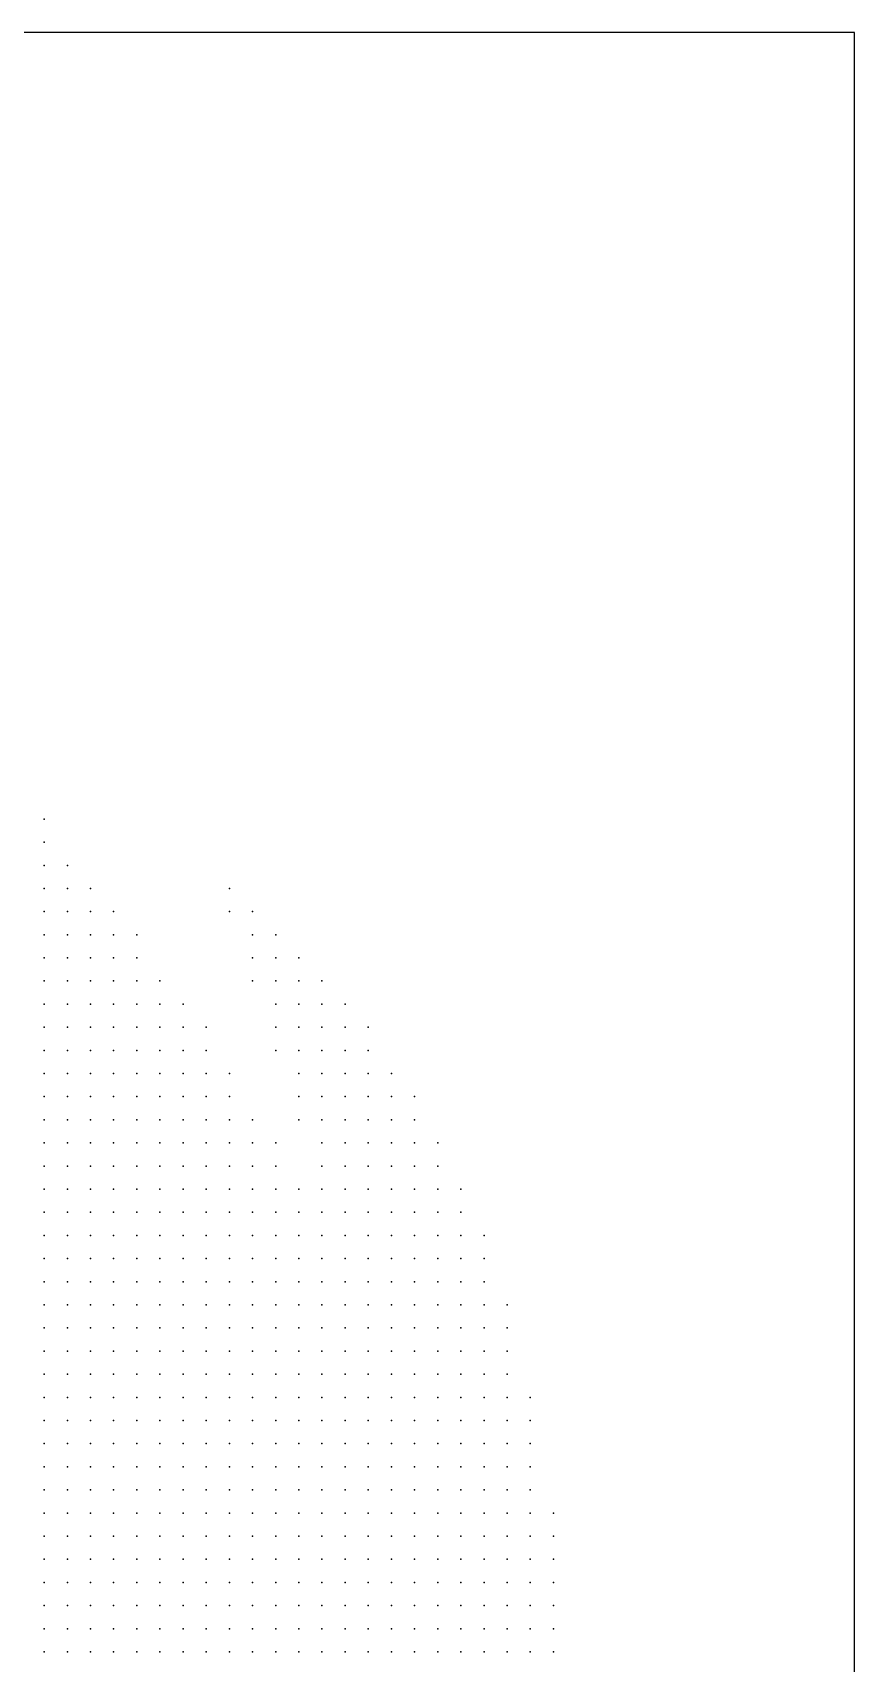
# Model space of a CAD drawing. Header units: millimetres. Extents: x 2848 to 6961, y 1568 to 7914.
# Drawn here: x 3702.8 to 3738.3, y 1649.8 to 1720.3 of the extents above; entities that cross this region are included whole.
import ezdxf

# ---------------------------------------------------------------- set-up
doc = ezdxf.new("R2010")
doc.units = ezdxf.units.MM
doc.header["$PDSIZE"] = -2

msp = doc.modelspace()

# ---------------------------------------------------------------- linework, layer by layer
msp.add_lwpolyline([(3598.282, 1580.289), (3738.282, 1580.289), (3738.282, 1720.289), (3598.282, 1720.289)], close=True)
at = {"color": 51, "true_color": 0xfef1ad}
msp.add_point((3703.282, 1686.289), dxfattribs=at)
at = {"color": 41, "true_color": 0xffdf3e}
msp.add_point((3703.282, 1685.289), dxfattribs=at)
at = {"color": 41, "true_color": 0xfee042}
msp.add_point((3703.282, 1684.289), dxfattribs=at)
at = {"color": 41, "true_color": 0xfee044}
for p in [(3704.282, 1684.289), (3703.282, 1682.289), (3717.282, 1662.289)]:
    msp.add_point(p, dxfattribs=at)
at = {"color": 41, "true_color": 0xfee145}
msp.add_point((3703.282, 1683.289), dxfattribs=at)
at = {"color": 41, "true_color": 0xffdf3c}
for p in [(3704.282, 1683.289), (3718.282, 1674.289), (3716.282, 1652.289)]:
    msp.add_point(p, dxfattribs=at)
at = {"color": 41, "true_color": 0xffe158}
msp.add_point((3705.282, 1683.289), dxfattribs=at)
at = {"color": 41, "true_color": 0xfde875}
msp.add_point((3711.282, 1683.289), dxfattribs=at)
at = {"color": 41, "true_color": 0xffe047}
msp.add_point((3704.282, 1682.289), dxfattribs=at)
at = {"color": 40, "true_color": 0xfedd3a}
msp.add_point((3705.282, 1682.289), dxfattribs=at)
at = {"color": 41, "true_color": 0xfee56f}
msp.add_point((3706.282, 1682.289), dxfattribs=at)
at = {"color": 41, "true_color": 0xfde55f}
msp.add_point((3711.282, 1682.289), dxfattribs=at)
at = {"color": 41, "true_color": 0xffe55c}
msp.add_point((3712.282, 1682.289), dxfattribs=at)
at = {"color": 41, "true_color": 0xffdf44}
for p in [(3703.282, 1681.289), (3704.282, 1681.289), (3703.282, 1679.289), (3714.282, 1677.289)]:
    msp.add_point(p, dxfattribs=at)
at = {"color": 41, "true_color": 0xfedf47}
for p in [(3705.282, 1681.289), (3718.282, 1671.289)]:
    msp.add_point(p, dxfattribs=at)
at = {"color": 40, "true_color": 0xfedb35}
msp.add_point((3706.282, 1681.289), dxfattribs=at)
at = {"color": 41, "true_color": 0xffeb95}
msp.add_point((3707.282, 1681.289), dxfattribs=at)
at = {"color": 2, "true_color": 0xfce13a}
msp.add_point((3712.282, 1681.289), dxfattribs=at)
at = {"color": 41, "true_color": 0xffe459}
msp.add_point((3713.282, 1681.289), dxfattribs=at)
at = {"color": 41, "true_color": 0xffde44}
msp.add_point((3703.282, 1680.289), dxfattribs=at)
at = {"color": 41, "true_color": 0xfedf46}
for p in [(3704.282, 1680.289), (3706.282, 1680.289), (3718.282, 1656.289)]:
    msp.add_point(p, dxfattribs=at)
at = {"color": 41, "true_color": 0xfedd44}
for p in [(3705.282, 1680.289), (3703.282, 1676.289), (3705.282, 1676.289), (3717.282, 1667.289), (3722.282, 1666.289), (3719.282, 1663.289)]:
    msp.add_point(p, dxfattribs=at)
at = {"color": 40, "true_color": 0xfdda38}
msp.add_point((3707.282, 1680.289), dxfattribs=at)
at = {"color": 41, "true_color": 0xffe461}
msp.add_point((3712.282, 1680.289), dxfattribs=at)
at = {"color": 41, "true_color": 0xffe141}
for p in [(3713.282, 1680.289), (3717.282, 1675.289)]:
    msp.add_point(p, dxfattribs=at)
at = {"color": 41, "true_color": 0xfce557}
msp.add_point((3714.282, 1680.289), dxfattribs=at)
at = {"color": 41, "true_color": 0xffde41}
for p in [(3704.282, 1679.289), (3703.282, 1678.289)]:
    msp.add_point(p, dxfattribs=at)
at = {"color": 41, "true_color": 0xffdd43}
for p in [(3705.282, 1679.289), (3716.282, 1656.289)]:
    msp.add_point(p, dxfattribs=at)
at = {"color": 41, "true_color": 0xffdd46}
for p in [(3706.282, 1679.289), (3703.282, 1675.289), (3718.282, 1667.289), (3719.282, 1667.289), (3722.282, 1662.289)]:
    msp.add_point(p, dxfattribs=at)
at = {"color": 41, "true_color": 0xffdc42}
for p in [(3707.282, 1679.289), (3715.282, 1672.289)]:
    msp.add_point(p, dxfattribs=at)
at = {"color": 41, "true_color": 0xffdb4c}
for p in [(3708.282, 1679.289), (3708.282, 1677.289)]:
    msp.add_point(p, dxfattribs=at)
at = {"color": 41, "true_color": 0xffeea0}
msp.add_point((3712.282, 1679.289), dxfattribs=at)
at = {"color": 41, "true_color": 0xfde044}
msp.add_point((3713.282, 1679.289), dxfattribs=at)
at = {"color": 41, "true_color": 0xfde249}
msp.add_point((3714.282, 1679.289), dxfattribs=at)
at = {"color": 41, "true_color": 0xfee660}
msp.add_point((3715.282, 1679.289), dxfattribs=at)
at = {"color": 41, "true_color": 0xfcde42}
msp.add_point((3704.282, 1678.289), dxfattribs=at)
at = {"color": 41, "true_color": 0xffdd45}
for p in [(3705.282, 1678.289), (3704.282, 1677.289), (3705.282, 1675.289), (3719.282, 1666.289)]:
    msp.add_point(p, dxfattribs=at)
at = {"color": 41, "true_color": 0xffde45}
for p in [(3706.282, 1678.289), (3718.282, 1669.289), (3720.282, 1665.289), (3721.282, 1663.289)]:
    msp.add_point(p, dxfattribs=at)
at = {"color": 41, "true_color": 0xffdc46}
for p in [(3707.282, 1678.289), (3704.282, 1676.289), (3706.282, 1676.289), (3706.282, 1674.289), (3716.282, 1657.289)]:
    msp.add_point(p, dxfattribs=at)
at = {"color": 40, "true_color": 0xffd93a}
for p in [(3708.282, 1678.289), (3723.282, 1661.289)]:
    msp.add_point(p, dxfattribs=at)
at = {"color": 41, "true_color": 0xffe172}
msp.add_point((3709.282, 1678.289), dxfattribs=at)
at = {"color": 41, "true_color": 0xfddf4b}
for p in [(3713.282, 1678.289), (3717.282, 1670.289)]:
    msp.add_point(p, dxfattribs=at)
at = {"color": 41, "true_color": 0xfde352}
for p in [(3714.282, 1678.289), (3715.282, 1677.289)]:
    msp.add_point(p, dxfattribs=at)
at = {"color": 41, "true_color": 0xfde140}
msp.add_point((3715.282, 1678.289), dxfattribs=at)
at = {"color": 41, "true_color": 0xfeea7a}
msp.add_point((3716.282, 1678.289), dxfattribs=at)
at = {"color": 41, "true_color": 0xffde43}
for p in [(3703.282, 1677.289), (3720.282, 1664.289), (3722.282, 1663.289), (3718.282, 1655.289)]:
    msp.add_point(p, dxfattribs=at)
at = {"color": 41, "true_color": 0xfdde45}
for p in [(3705.282, 1677.289), (3720.282, 1667.289), (3720.282, 1666.289)]:
    msp.add_point(p, dxfattribs=at)
at = {"color": 41, "true_color": 0xffda44}
for p in [(3706.282, 1677.289), (3708.282, 1675.289), (3707.282, 1673.289), (3703.282, 1672.289), (3719.282, 1662.289)]:
    msp.add_point(p, dxfattribs=at)
at = {"color": 41, "true_color": 0xffdb45}
for p in [(3707.282, 1677.289), (3707.282, 1676.289), (3704.282, 1675.289), (3707.282, 1675.289), (3704.282, 1674.289), (3703.282, 1673.289), (3704.282, 1673.289), (3705.282, 1673.289), (3717.282, 1664.289), (3720.282, 1661.289)]:
    msp.add_point(p, dxfattribs=at)
at = {"color": 40, "true_color": 0xffd739}
msp.add_point((3709.282, 1677.289), dxfattribs=at)
at = {"color": 41, "true_color": 0xfceea7}
msp.add_point((3710.282, 1677.289), dxfattribs=at)
at = {"color": 41, "true_color": 0xfee678}
msp.add_point((3713.282, 1677.289), dxfattribs=at)
at = {"color": 41, "true_color": 0xfce03e}
msp.add_point((3716.282, 1677.289), dxfattribs=at)
at = {"color": 41, "true_color": 0xffefa2}
for p in [(3717.282, 1677.289), (3719.282, 1674.289)]:
    msp.add_point(p, dxfattribs=at)
at = {"color": 41, "true_color": 0xffdd48}
msp.add_point((3708.282, 1676.289), dxfattribs=at)
at = {"color": 41, "true_color": 0xfed943}
msp.add_point((3709.282, 1676.289), dxfattribs=at)
at = {"color": 41, "true_color": 0xffd845}
msp.add_point((3710.282, 1676.289), dxfattribs=at)
at = {"color": 51, "true_color": 0xfef0b3}
msp.add_point((3713.282, 1676.289), dxfattribs=at)
at = {"color": 41, "true_color": 0xffdd3e}
for p in [(3714.282, 1676.289), (3717.282, 1653.289), (3717.282, 1652.289)]:
    msp.add_point(p, dxfattribs=at)
at = {"color": 41, "true_color": 0xffe14d}
for p in [(3715.282, 1676.289), (3717.282, 1674.289)]:
    msp.add_point(p, dxfattribs=at)
at = {"color": 41, "true_color": 0xfde24b}
msp.add_point((3716.282, 1676.289), dxfattribs=at)
at = {"color": 41, "true_color": 0xffe143}
msp.add_point((3717.282, 1676.289), dxfattribs=at)
at = {"color": 41, "true_color": 0xfeda46}
for p in [(3706.282, 1675.289), (3708.282, 1674.289), (3705.282, 1672.289), (3718.282, 1665.289), (3719.282, 1661.289), (3716.282, 1658.289)]:
    msp.add_point(p, dxfattribs=at)
at = {"color": 41, "true_color": 0xffd94b}
msp.add_point((3709.282, 1675.289), dxfattribs=at)
at = {"color": 40, "true_color": 0xfed53b}
for p in [(3710.282, 1675.289), (3724.282, 1656.289)]:
    msp.add_point(p, dxfattribs=at)
at = {"color": 41, "true_color": 0xfde174}
msp.add_point((3711.282, 1675.289), dxfattribs=at)
at = {"color": 41, "true_color": 0xfddf4d}
msp.add_point((3714.282, 1675.289), dxfattribs=at)
at = {"color": 41, "true_color": 0xfbe047}
msp.add_point((3715.282, 1675.289), dxfattribs=at)
at = {"color": 41, "true_color": 0xffe14e}
msp.add_point((3716.282, 1675.289), dxfattribs=at)
at = {"color": 41, "true_color": 0xfde463}
msp.add_point((3718.282, 1675.289), dxfattribs=at)
at = {"color": 41, "true_color": 0xfedc45}
for p in [(3703.282, 1674.289), (3719.282, 1664.289), (3720.282, 1663.289)]:
    msp.add_point(p, dxfattribs=at)
at = {"color": 41, "true_color": 0xfeda44}
for p in [(3705.282, 1674.289), (3721.282, 1661.289), (3720.282, 1660.289)]:
    msp.add_point(p, dxfattribs=at)
at = {"color": 41, "true_color": 0xffd946}
for p in [(3707.282, 1674.289), (3706.282, 1672.289), (3709.282, 1672.289), (3705.282, 1671.289), (3721.282, 1660.289), (3721.282, 1659.289)]:
    msp.add_point(p, dxfattribs=at)
at = {"color": 41, "true_color": 0xffda4b}
for p in [(3709.282, 1674.289), (3710.282, 1673.289)]:
    msp.add_point(p, dxfattribs=at)
at = {"color": 41, "true_color": 0xffdb49}
for p in [(3710.282, 1674.289), (3708.282, 1673.289), (3716.282, 1662.289), (3716.282, 1661.289), (3723.282, 1658.289)]:
    msp.add_point(p, dxfattribs=at)
at = {"color": 40, "true_color": 0xffd53b}
msp.add_point((3711.282, 1674.289), dxfattribs=at)
at = {"color": 41, "true_color": 0xfce575}
msp.add_point((3714.282, 1674.289), dxfattribs=at)
at = {"color": 41, "true_color": 0xffde42}
msp.add_point((3715.282, 1674.289), dxfattribs=at)
at = {"color": 41, "true_color": 0xfee04a}
msp.add_point((3716.282, 1674.289), dxfattribs=at)
at = {"color": 41, "true_color": 0xffd948}
for p in [(3706.282, 1673.289), (3707.282, 1672.289), (3706.282, 1671.289), (3707.282, 1670.289)]:
    msp.add_point(p, dxfattribs=at)
at = {"color": 41, "true_color": 0xfed847}
for p in [(3709.282, 1673.289), (3708.282, 1670.289), (3707.282, 1669.289), (3722.282, 1656.289)]:
    msp.add_point(p, dxfattribs=at)
at = {"color": 41, "true_color": 0xffd742}
msp.add_point((3711.282, 1673.289), dxfattribs=at)
at = {"color": 41, "true_color": 0xfdda5a}
msp.add_point((3712.282, 1673.289), dxfattribs=at)
at = {"color": 41, "true_color": 0xfeeeb0}
msp.add_point((3714.282, 1673.289), dxfattribs=at)
at = {"color": 41, "true_color": 0xfedc3d}
for p in [(3715.282, 1673.289), (3716.282, 1651.289), (3717.282, 1651.289), (3718.282, 1651.289)]:
    msp.add_point(p, dxfattribs=at)
at = {"color": 41, "true_color": 0xfee04c}
msp.add_point((3716.282, 1673.289), dxfattribs=at)
at = {"color": 41, "true_color": 0xfee148}
for p in [(3717.282, 1673.289), (3719.282, 1673.289)]:
    msp.add_point(p, dxfattribs=at)
at = {"color": 41, "true_color": 0xfce148}
msp.add_point((3718.282, 1673.289), dxfattribs=at)
at = {"color": 41, "true_color": 0xffdb44}
msp.add_point((3704.282, 1672.289), dxfattribs=at)
at = {"color": 41, "true_color": 0xffd94a}
for p in [(3708.282, 1672.289), (3705.282, 1670.289)]:
    msp.add_point(p, dxfattribs=at)
at = {"color": 41, "true_color": 0xfdd947}
for p in [(3710.282, 1672.289), (3719.282, 1659.289), (3720.282, 1658.289), (3722.282, 1658.289), (3720.282, 1657.289), (3722.282, 1657.289)]:
    msp.add_point(p, dxfattribs=at)
at = {"color": 41, "true_color": 0xffd84c}
msp.add_point((3711.282, 1672.289), dxfattribs=at)
at = {"color": 40, "true_color": 0xffd43b}
msp.add_point((3712.282, 1672.289), dxfattribs=at)
at = {"color": 41, "true_color": 0xffebaf}
msp.add_point((3713.282, 1672.289), dxfattribs=at)
at = {"color": 41, "true_color": 0xfdde48}
for p in [(3716.282, 1672.289), (3718.282, 1668.289)]:
    msp.add_point(p, dxfattribs=at)
at = {"color": 41, "true_color": 0xffde49}
msp.add_point((3717.282, 1672.289), dxfattribs=at)
at = {"color": 41, "true_color": 0xffe14b}
msp.add_point((3718.282, 1672.289), dxfattribs=at)
at = {"color": 2, "true_color": 0xffdf3a}
msp.add_point((3719.282, 1672.289), dxfattribs=at)
at = {"color": 41, "true_color": 0xffeb8a}
msp.add_point((3720.282, 1672.289), dxfattribs=at)
at = {"color": 41, "true_color": 0xffd843}
msp.add_point((3703.282, 1671.289), dxfattribs=at)
at = {"color": 41, "true_color": 0xfed845}
for p in [(3704.282, 1671.289), (3719.282, 1660.289)]:
    msp.add_point(p, dxfattribs=at)
at = {"color": 41, "true_color": 0xffda49}
msp.add_point((3707.282, 1671.289), dxfattribs=at)
at = {"color": 41, "true_color": 0xfeda48}
for p in [(3708.282, 1671.289), (3706.282, 1670.289), (3716.282, 1665.289), (3716.282, 1660.289), (3716.282, 1659.289), (3722.282, 1659.289)]:
    msp.add_point(p, dxfattribs=at)
at = {"color": 41, "true_color": 0xffd744}
for p in [(3709.282, 1671.289), (3703.282, 1670.289)]:
    msp.add_point(p, dxfattribs=at)
at = {"color": 41, "true_color": 0xffd646}
for p in [(3710.282, 1671.289), (3705.282, 1669.289)]:
    msp.add_point(p, dxfattribs=at)
at = {"color": 41, "true_color": 0xfed74c}
for p in [(3711.282, 1671.289), (3712.282, 1670.289)]:
    msp.add_point(p, dxfattribs=at)
at = {"color": 41, "true_color": 0xffd648}
for p in [(3712.282, 1671.289), (3711.282, 1670.289), (3707.282, 1668.289), (3712.282, 1668.289)]:
    msp.add_point(p, dxfattribs=at)
at = {"color": 41, "true_color": 0xfed754}
msp.add_point((3713.282, 1671.289), dxfattribs=at)
at = {"color": 41, "true_color": 0xfbe263}
msp.add_point((3715.282, 1671.289), dxfattribs=at)
at = {"color": 41, "true_color": 0xfddf41}
msp.add_point((3716.282, 1671.289), dxfattribs=at)
at = {"color": 41, "true_color": 0xfede4b}
msp.add_point((3717.282, 1671.289), dxfattribs=at)
at = {"color": 41, "true_color": 0xffdf4c}
for p in [(3719.282, 1671.289), (3721.282, 1669.289)]:
    msp.add_point(p, dxfattribs=at)
at = {"color": 41, "true_color": 0xffdf46}
msp.add_point((3720.282, 1671.289), dxfattribs=at)
at = {"color": 41, "true_color": 0xffd644}
for p in [(3704.282, 1670.289), (3724.282, 1658.289)]:
    msp.add_point(p, dxfattribs=at)
at = {"color": 41, "true_color": 0xfdd849}
for p in [(3709.282, 1670.289), (3721.282, 1657.289)]:
    msp.add_point(p, dxfattribs=at)
at = {"color": 41, "true_color": 0xffd749}
for p in [(3710.282, 1670.289), (3708.282, 1668.289)]:
    msp.add_point(p, dxfattribs=at)
at = {"color": 40, "true_color": 0xffd23b}
msp.add_point((3713.282, 1670.289), dxfattribs=at)
at = {"color": 41, "true_color": 0xfee8af}
msp.add_point((3714.282, 1670.289), dxfattribs=at)
at = {"color": 41, "true_color": 0xfeea93}
msp.add_point((3715.282, 1670.289), dxfattribs=at)
at = {"color": 40, "true_color": 0xfedb39}
msp.add_point((3716.282, 1670.289), dxfattribs=at)
at = {"color": 41, "true_color": 0xfde046}
msp.add_point((3718.282, 1670.289), dxfattribs=at)
at = {"color": 41, "true_color": 0xfddd4a}
for p in [(3719.282, 1670.289), (3720.282, 1668.289), (3723.282, 1663.289)]:
    msp.add_point(p, dxfattribs=at)
at = {"color": 40, "true_color": 0xfddd3a}
msp.add_point((3720.282, 1670.289), dxfattribs=at)
at = {"color": 41, "true_color": 0xffec8d}
msp.add_point((3721.282, 1670.289), dxfattribs=at)
at = {"color": 41, "true_color": 0xffd545}
for p in [(3703.282, 1669.289), (3704.282, 1669.289), (3704.282, 1668.289), (3705.282, 1668.289)]:
    msp.add_point(p, dxfattribs=at)
at = {"color": 41, "true_color": 0xffd747}
msp.add_point((3706.282, 1669.289), dxfattribs=at)
at = {"color": 41, "true_color": 0xfed849}
for p in [(3708.282, 1669.289), (3709.282, 1669.289), (3721.282, 1656.289)]:
    msp.add_point(p, dxfattribs=at)
at = {"color": 41, "true_color": 0xffd74b}
for p in [(3710.282, 1669.289), (3709.282, 1668.289)]:
    msp.add_point(p, dxfattribs=at)
at = {"color": 41, "true_color": 0xffd64a}
for p in [(3711.282, 1669.289), (3710.282, 1668.289), (3711.282, 1668.289), (3708.282, 1667.289), (3709.282, 1667.289), (3710.282, 1667.289), (3711.282, 1667.289), (3712.282, 1667.289), (3710.282, 1666.289), (3711.282, 1666.289)]:
    msp.add_point(p, dxfattribs=at)
at = {"color": 41, "true_color": 0xffd54b}
for p in [(3712.282, 1669.289), (3713.282, 1668.289)]:
    msp.add_point(p, dxfattribs=at)
at = {"color": 41, "true_color": 0xffd544}
msp.add_point((3713.282, 1669.289), dxfattribs=at)
at = {"color": 41, "true_color": 0xffd867}
msp.add_point((3714.282, 1669.289), dxfattribs=at)
at = {"color": 41, "true_color": 0xfeeaa3}
msp.add_point((3715.282, 1669.289), dxfattribs=at)
at = {"color": 53, "true_color": 0xfdda3e}
msp.add_point((3716.282, 1669.289), dxfattribs=at)
at = {"color": 41, "true_color": 0xfcdf46}
for p in [(3717.282, 1669.289), (3717.282, 1663.289)]:
    msp.add_point(p, dxfattribs=at)
at = {"color": 41, "true_color": 0xfde047}
msp.add_point((3719.282, 1669.289), dxfattribs=at)
at = {"color": 41, "true_color": 0xfee147}
msp.add_point((3720.282, 1669.289), dxfattribs=at)
at = {"color": 41, "true_color": 0xffd346}
for p in [(3703.282, 1668.289), (3714.282, 1667.289)]:
    msp.add_point(p, dxfattribs=at)
at = {"color": 41, "true_color": 0xfed547}
for p in [(3706.282, 1668.289), (3720.282, 1655.289), (3722.282, 1653.289)]:
    msp.add_point(p, dxfattribs=at)
at = {"color": 41, "true_color": 0xffd245}
for p in [(3714.282, 1668.289), (3704.282, 1667.289), (3705.282, 1667.289)]:
    msp.add_point(p, dxfattribs=at)
at = {"color": 41, "true_color": 0xffe083}
msp.add_point((3715.282, 1668.289), dxfattribs=at)
at = {"color": 41, "true_color": 0xfddd4e}
msp.add_point((3716.282, 1668.289), dxfattribs=at)
at = {"color": 41, "true_color": 0xfddb44}
for p in [(3717.282, 1668.289), (3718.282, 1666.289), (3717.282, 1665.289)]:
    msp.add_point(p, dxfattribs=at)
at = {"color": 41, "true_color": 0xfdde46}
msp.add_point((3719.282, 1668.289), dxfattribs=at)
at = {"color": 40, "true_color": 0xfedc34}
msp.add_point((3721.282, 1668.289), dxfattribs=at)
at = {"color": 41, "true_color": 0xffeeac}
msp.add_point((3722.282, 1668.289), dxfattribs=at)
at = {"color": 41, "true_color": 0xffd145}
msp.add_point((3703.282, 1667.289), dxfattribs=at)
at = {"color": 41, "true_color": 0xfed346}
for p in [(3706.282, 1667.289), (3724.282, 1652.289)]:
    msp.add_point(p, dxfattribs=at)
at = {"color": 41, "true_color": 0xffd449}
for p in [(3707.282, 1667.289), (3708.282, 1666.289), (3710.282, 1665.289), (3711.282, 1665.289), (3724.282, 1651.289)]:
    msp.add_point(p, dxfattribs=at)
at = {"color": 41, "true_color": 0xffd44a}
for p in [(3713.282, 1667.289), (3713.282, 1666.289), (3714.282, 1666.289), (3712.282, 1665.289), (3713.282, 1665.289), (3712.282, 1664.289), (3713.282, 1663.289), (3724.282, 1650.289)]:
    msp.add_point(p, dxfattribs=at)
at = {"color": 41, "true_color": 0xffd157}
msp.add_point((3715.282, 1667.289), dxfattribs=at)
at = {"color": 41, "true_color": 0xfcdb4e}
msp.add_point((3716.282, 1667.289), dxfattribs=at)
at = {"color": 40, "true_color": 0xfedc3c}
msp.add_point((3721.282, 1667.289), dxfattribs=at)
at = {"color": 41, "true_color": 0xffe368}
msp.add_point((3722.282, 1667.289), dxfattribs=at)
at = {"color": 41, "true_color": 0xffd046}
for p in [(3703.282, 1666.289), (3705.282, 1665.289), (3706.282, 1665.289)]:
    msp.add_point(p, dxfattribs=at)
at = {"color": 41, "true_color": 0xfed046}
msp.add_point((3704.282, 1666.289), dxfattribs=at)
at = {"color": 41, "true_color": 0xffd147}
msp.add_point((3705.282, 1666.289), dxfattribs=at)
at = {"color": 41, "true_color": 0xffd248}
for p in [(3706.282, 1666.289), (3707.282, 1666.289)]:
    msp.add_point(p, dxfattribs=at)
at = {"color": 41, "true_color": 0xffd54a}
msp.add_point((3709.282, 1666.289), dxfattribs=at)
at = {"color": 41, "true_color": 0xffd34a}
for p in [(3712.282, 1666.289), (3711.282, 1664.289)]:
    msp.add_point(p, dxfattribs=at)
at = {"color": 41, "true_color": 0xfdd14c}
for p in [(3715.282, 1666.289), (3723.282, 1650.289)]:
    msp.add_point(p, dxfattribs=at)
at = {"color": 41, "true_color": 0xfdd945}
for p in [(3716.282, 1666.289), (3720.282, 1659.289), (3721.282, 1658.289)]:
    msp.add_point(p, dxfattribs=at)
at = {"color": 41, "true_color": 0xfcdd47}
for p in [(3717.282, 1666.289), (3722.282, 1661.289)]:
    msp.add_point(p, dxfattribs=at)
at = {"color": 41, "true_color": 0xfedf49}
msp.add_point((3721.282, 1666.289), dxfattribs=at)
at = {"color": 31, "true_color": 0xfecc45}
msp.add_point((3703.282, 1665.289), dxfattribs=at)
at = {"color": 53, "true_color": 0xfdce44}
msp.add_point((3704.282, 1665.289), dxfattribs=at)
at = {"color": 41, "true_color": 0xfed047}
msp.add_point((3707.282, 1665.289), dxfattribs=at)
at = {"color": 41, "true_color": 0xffd148}
for p in [(3708.282, 1665.289), (3709.282, 1664.289)]:
    msp.add_point(p, dxfattribs=at)
at = {"color": 41, "true_color": 0xfed348}
msp.add_point((3709.282, 1665.289), dxfattribs=at)
at = {"color": 41, "true_color": 0xfed24b}
for p in [(3714.282, 1665.289), (3714.282, 1663.289)]:
    msp.add_point(p, dxfattribs=at)
at = {"color": 41, "true_color": 0xfdd349}
for p in [(3715.282, 1665.289), (3713.282, 1664.289), (3719.282, 1655.289)]:
    msp.add_point(p, dxfattribs=at)
at = {"color": 41, "true_color": 0xfcdd45}
for p in [(3719.282, 1665.289), (3718.282, 1657.289)]:
    msp.add_point(p, dxfattribs=at)
at = {"color": 41, "true_color": 0xffde47}
msp.add_point((3721.282, 1665.289), dxfattribs=at)
at = {"color": 40, "true_color": 0xfddc35}
msp.add_point((3722.282, 1665.289), dxfattribs=at)
at = {"color": 41, "true_color": 0xffeea6}
msp.add_point((3723.282, 1665.289), dxfattribs=at)
at = {"color": 31, "true_color": 0xffcb44}
msp.add_point((3703.282, 1664.289), dxfattribs=at)
at = {"color": 53, "true_color": 0xfdcb44}
msp.add_point((3704.282, 1664.289), dxfattribs=at)
at = {"color": 31, "true_color": 0xffcd46}
for p in [(3705.282, 1664.289), (3706.282, 1664.289)]:
    msp.add_point(p, dxfattribs=at)
at = {"color": 31, "true_color": 0xfece46}
msp.add_point((3707.282, 1664.289), dxfattribs=at)
at = {"color": 31, "true_color": 0xffcf47}
msp.add_point((3708.282, 1664.289), dxfattribs=at)
at = {"color": 41, "true_color": 0xffd249}
msp.add_point((3710.282, 1664.289), dxfattribs=at)
at = {"color": 41, "true_color": 0xffd34c}
msp.add_point((3714.282, 1664.289), dxfattribs=at)
at = {"color": 31, "true_color": 0xfecf4b}
msp.add_point((3715.282, 1664.289), dxfattribs=at)
at = {"color": 41, "true_color": 0xfcdc49}
msp.add_point((3716.282, 1664.289), dxfattribs=at)
at = {"color": 41, "true_color": 0xfbdc44}
msp.add_point((3718.282, 1664.289), dxfattribs=at)
at = {"color": 41, "true_color": 0xffdd47}
msp.add_point((3721.282, 1664.289), dxfattribs=at)
at = {"color": 40, "true_color": 0xffde39}
msp.add_point((3722.282, 1664.289), dxfattribs=at)
at = {"color": 41, "true_color": 0xfee571}
msp.add_point((3723.282, 1664.289), dxfattribs=at)
at = {"color": 31, "true_color": 0xfec842}
msp.add_point((3703.282, 1663.289), dxfattribs=at)
at = {"color": 31, "true_color": 0xfec945}
msp.add_point((3704.282, 1663.289), dxfattribs=at)
at = {"color": 31, "true_color": 0xffca46}
msp.add_point((3705.282, 1663.289), dxfattribs=at)
at = {"color": 31, "true_color": 0xffcb47}
msp.add_point((3706.282, 1663.289), dxfattribs=at)
at = {"color": 31, "true_color": 0xfecc47}
msp.add_point((3707.282, 1663.289), dxfattribs=at)
at = {"color": 31, "true_color": 0xffcd48}
msp.add_point((3708.282, 1663.289), dxfattribs=at)
at = {"color": 31, "true_color": 0xfece48}
for p in [(3709.282, 1663.289), (3715.282, 1653.289)]:
    msp.add_point(p, dxfattribs=at)
at = {"color": 31, "true_color": 0xffcf49}
msp.add_point((3710.282, 1663.289), dxfattribs=at)
at = {"color": 41, "true_color": 0xffd04a}
msp.add_point((3711.282, 1663.289), dxfattribs=at)
at = {"color": 41, "true_color": 0xffd14d}
for p in [(3712.282, 1663.289), (3714.282, 1662.289)]:
    msp.add_point(p, dxfattribs=at)
at = {"color": 31, "true_color": 0xffcf4e}
msp.add_point((3715.282, 1663.289), dxfattribs=at)
at = {"color": 41, "true_color": 0xffdb47}
msp.add_point((3716.282, 1663.289), dxfattribs=at)
at = {"color": 41, "true_color": 0xfdd943}
msp.add_point((3718.282, 1663.289), dxfattribs=at)
at = {"color": 31, "true_color": 0xffc645}
msp.add_point((3703.282, 1662.289), dxfattribs=at)
at = {"color": 31, "true_color": 0xfec746}
msp.add_point((3704.282, 1662.289), dxfattribs=at)
at = {"color": 31, "true_color": 0xffc847}
msp.add_point((3705.282, 1662.289), dxfattribs=at)
at = {"color": 31, "true_color": 0xfec947}
msp.add_point((3706.282, 1662.289), dxfattribs=at)
at = {"color": 31, "true_color": 0xffca48}
msp.add_point((3707.282, 1662.289), dxfattribs=at)
at = {"color": 31, "true_color": 0xfecc49}
for p in [(3708.282, 1662.289), (3709.282, 1662.289)]:
    msp.add_point(p, dxfattribs=at)
at = {"color": 31, "true_color": 0xffcd4a}
msp.add_point((3710.282, 1662.289), dxfattribs=at)
at = {"color": 31, "true_color": 0xffce4b}
for p in [(3711.282, 1662.289), (3715.282, 1661.289)]:
    msp.add_point(p, dxfattribs=at)
at = {"color": 41, "true_color": 0xffd04c}
msp.add_point((3712.282, 1662.289), dxfattribs=at)
at = {"color": 41, "true_color": 0xffd149}
msp.add_point((3713.282, 1662.289), dxfattribs=at)
at = {"color": 31, "true_color": 0xffce4e}
msp.add_point((3715.282, 1662.289), dxfattribs=at)
at = {"color": 41, "true_color": 0xfcda45}
msp.add_point((3718.282, 1662.289), dxfattribs=at)
at = {"color": 41, "true_color": 0xfedb41}
msp.add_point((3720.282, 1662.289), dxfattribs=at)
at = {"color": 41, "true_color": 0xfedc47}
for p in [(3721.282, 1662.289), (3722.282, 1660.289)]:
    msp.add_point(p, dxfattribs=at)
at = {"color": 40, "true_color": 0xffda3b}
msp.add_point((3723.282, 1662.289), dxfattribs=at)
at = {"color": 31, "true_color": 0xffc446}
msp.add_point((3703.282, 1661.289), dxfattribs=at)
at = {"color": 31, "true_color": 0xffc547}
for p in [(3704.282, 1661.289), (3707.282, 1660.289)]:
    msp.add_point(p, dxfattribs=at)
at = {"color": 31, "true_color": 0xffc648}
for p in [(3705.282, 1661.289), (3706.282, 1661.289), (3708.282, 1660.289)]:
    msp.add_point(p, dxfattribs=at)
at = {"color": 31, "true_color": 0xffc849}
for p in [(3707.282, 1661.289), (3709.282, 1660.289)]:
    msp.add_point(p, dxfattribs=at)
at = {"color": 31, "true_color": 0xffc94a}
for p in [(3708.282, 1661.289), (3710.282, 1660.289)]:
    msp.add_point(p, dxfattribs=at)
at = {"color": 31, "true_color": 0xfdca4a}
msp.add_point((3709.282, 1661.289), dxfattribs=at)
at = {"color": 31, "true_color": 0xfecb4b}
for p in [(3710.282, 1661.289), (3714.282, 1659.289)]:
    msp.add_point(p, dxfattribs=at)
at = {"color": 31, "true_color": 0xffcc4c}
for p in [(3711.282, 1661.289), (3712.282, 1661.289), (3713.282, 1660.289)]:
    msp.add_point(p, dxfattribs=at)
at = {"color": 31, "true_color": 0xfecf4d}
msp.add_point((3713.282, 1661.289), dxfattribs=at)
at = {"color": 41, "true_color": 0xffd04e}
msp.add_point((3714.282, 1661.289), dxfattribs=at)
at = {"color": 41, "true_color": 0xfde442}
msp.add_point((3717.282, 1661.289), dxfattribs=at)
at = {"color": 41, "true_color": 0xfcd846}
for p in [(3718.282, 1661.289), (3719.282, 1658.289)]:
    msp.add_point(p, dxfattribs=at)
at = {"color": 41, "true_color": 0xfee895}
msp.add_point((3724.282, 1661.289), dxfattribs=at)
at = {"color": 31, "true_color": 0xfdc145}
msp.add_point((3703.282, 1660.289), dxfattribs=at)
at = {"color": 31, "true_color": 0xffc146}
for p in [(3704.282, 1660.289), (3706.282, 1659.289)]:
    msp.add_point(p, dxfattribs=at)
at = {"color": 31, "true_color": 0xffc347}
for p in [(3705.282, 1660.289), (3706.282, 1660.289), (3707.282, 1659.289)]:
    msp.add_point(p, dxfattribs=at)
at = {"color": 31, "true_color": 0xffca4a}
msp.add_point((3711.282, 1660.289), dxfattribs=at)
at = {"color": 31, "true_color": 0xffc94b}
for p in [(3712.282, 1660.289), (3713.282, 1659.289)]:
    msp.add_point(p, dxfattribs=at)
at = {"color": 31, "true_color": 0xfecd4a}
msp.add_point((3714.282, 1660.289), dxfattribs=at)
at = {"color": 31, "true_color": 0xfecd4d}
msp.add_point((3715.282, 1660.289), dxfattribs=at)
at = {"color": 41, "true_color": 0xfee542}
for p in [(3717.282, 1660.289), (3717.282, 1657.289)]:
    msp.add_point(p, dxfattribs=at)
at = {"color": 41, "true_color": 0xfcd947}
msp.add_point((3718.282, 1660.289), dxfattribs=at)
at = {"color": 40, "true_color": 0xfeda3c}
for p in [(3723.282, 1660.289), (3715.282, 1651.289), (3717.282, 1650.289)]:
    msp.add_point(p, dxfattribs=at)
at = {"color": 41, "true_color": 0xffe16f}
msp.add_point((3724.282, 1660.289), dxfattribs=at)
at = {"color": 31, "true_color": 0xffbf44}
msp.add_point((3703.282, 1659.289), dxfattribs=at)
at = {"color": 31, "true_color": 0xffbe46}
msp.add_point((3704.282, 1659.289), dxfattribs=at)
at = {"color": 31, "true_color": 0xfec047}
msp.add_point((3705.282, 1659.289), dxfattribs=at)
at = {"color": 31, "true_color": 0xffc448}
msp.add_point((3708.282, 1659.289), dxfattribs=at)
at = {"color": 31, "true_color": 0xffc548}
msp.add_point((3709.282, 1659.289), dxfattribs=at)
at = {"color": 31, "true_color": 0xffc649}
msp.add_point((3710.282, 1659.289), dxfattribs=at)
at = {"color": 31, "true_color": 0xfec749}
msp.add_point((3711.282, 1659.289), dxfattribs=at)
at = {"color": 31, "true_color": 0xffc84a}
msp.add_point((3712.282, 1659.289), dxfattribs=at)
at = {"color": 31, "true_color": 0xffc94d}
for p in [(3715.282, 1659.289), (3714.282, 1658.289)]:
    msp.add_point(p, dxfattribs=at)
at = {"color": 41, "true_color": 0xfee743}
for p in [(3717.282, 1659.289), (3717.282, 1658.289)]:
    msp.add_point(p, dxfattribs=at)
at = {"color": 41, "true_color": 0xfddb46}
for p in [(3718.282, 1659.289), (3718.282, 1658.289)]:
    msp.add_point(p, dxfattribs=at)
at = {"color": 41, "true_color": 0xfedb43}
msp.add_point((3723.282, 1659.289), dxfattribs=at)
at = {"color": 41, "true_color": 0xffd950}
msp.add_point((3724.282, 1659.289), dxfattribs=at)
at = {"color": 31, "true_color": 0xffbd48}
msp.add_point((3703.282, 1658.289), dxfattribs=at)
at = {"color": 31, "true_color": 0xffbc47}
msp.add_point((3704.282, 1658.289), dxfattribs=at)
at = {"color": 31, "true_color": 0xffbe48}
for p in [(3705.282, 1658.289), (3707.282, 1657.289)]:
    msp.add_point(p, dxfattribs=at)
at = {"color": 31, "true_color": 0xffbf47}
msp.add_point((3706.282, 1658.289), dxfattribs=at)
at = {"color": 31, "true_color": 0xffc148}
msp.add_point((3707.282, 1658.289), dxfattribs=at)
at = {"color": 31, "true_color": 0xffc249}
msp.add_point((3708.282, 1658.289), dxfattribs=at)
at = {"color": 31, "true_color": 0xfec449}
for p in [(3709.282, 1658.289), (3710.282, 1658.289)]:
    msp.add_point(p, dxfattribs=at)
at = {"color": 31, "true_color": 0xffc54a}
msp.add_point((3711.282, 1658.289), dxfattribs=at)
at = {"color": 31, "true_color": 0xffc74c}
for p in [(3712.282, 1658.289), (3713.282, 1658.289), (3715.282, 1658.289), (3715.282, 1655.289)]:
    msp.add_point(p, dxfattribs=at)
at = {"color": 31, "true_color": 0xfeb942}
msp.add_point((3703.282, 1657.289), dxfattribs=at)
at = {"color": 31, "true_color": 0xffba48}
msp.add_point((3704.282, 1657.289), dxfattribs=at)
at = {"color": 31, "true_color": 0xffbc49}
msp.add_point((3705.282, 1657.289), dxfattribs=at)
at = {"color": 31, "true_color": 0xffbd4a}
msp.add_point((3706.282, 1657.289), dxfattribs=at)
at = {"color": 31, "true_color": 0xffbf49}
msp.add_point((3708.282, 1657.289), dxfattribs=at)
at = {"color": 31, "true_color": 0xffc14a}
msp.add_point((3709.282, 1657.289), dxfattribs=at)
at = {"color": 31, "true_color": 0xffc04c}
msp.add_point((3710.282, 1657.289), dxfattribs=at)
at = {"color": 31, "true_color": 0xffc24d}
msp.add_point((3711.282, 1657.289), dxfattribs=at)
at = {"color": 31, "true_color": 0xffc44c}
msp.add_point((3712.282, 1657.289), dxfattribs=at)
at = {"color": 31, "true_color": 0xffc54d}
msp.add_point((3713.282, 1657.289), dxfattribs=at)
at = {"color": 31, "true_color": 0xfec64d}
for p in [(3714.282, 1657.289), (3715.282, 1656.289)]:
    msp.add_point(p, dxfattribs=at)
at = {"color": 31, "true_color": 0xffc74e}
msp.add_point((3715.282, 1657.289), dxfattribs=at)
at = {"color": 53, "true_color": 0xfbd546}
msp.add_point((3719.282, 1657.289), dxfattribs=at)
at = {"color": 41, "true_color": 0xfed94c}
msp.add_point((3723.282, 1657.289), dxfattribs=at)
at = {"color": 40, "true_color": 0xfed53d}
msp.add_point((3724.282, 1657.289), dxfattribs=at)
at = {"color": 31, "true_color": 0xffb748}
for p in [(3703.282, 1656.289), (3704.282, 1656.289)]:
    msp.add_point(p, dxfattribs=at)
at = {"color": 31, "true_color": 0xfeb848}
msp.add_point((3705.282, 1656.289), dxfattribs=at)
at = {"color": 31, "true_color": 0xffb949}
msp.add_point((3706.282, 1656.289), dxfattribs=at)
at = {"color": 31, "true_color": 0xfebb4a}
msp.add_point((3707.282, 1656.289), dxfattribs=at)
at = {"color": 31, "true_color": 0xffbc4b}
msp.add_point((3708.282, 1656.289), dxfattribs=at)
at = {"color": 31, "true_color": 0xffbd4c}
for p in [(3709.282, 1656.289), (3710.282, 1656.289), (3711.282, 1655.289)]:
    msp.add_point(p, dxfattribs=at)
at = {"color": 31, "true_color": 0xfebf4d}
msp.add_point((3711.282, 1656.289), dxfattribs=at)
at = {"color": 31, "true_color": 0xfec14e}
msp.add_point((3712.282, 1656.289), dxfattribs=at)
at = {"color": 31, "true_color": 0xfec34d}
msp.add_point((3713.282, 1656.289), dxfattribs=at)
at = {"color": 31, "true_color": 0xffc44e}
msp.add_point((3714.282, 1656.289), dxfattribs=at)
at = {"color": 41, "true_color": 0xffe341}
msp.add_point((3717.282, 1656.289), dxfattribs=at)
at = {"color": 41, "true_color": 0xfcd54a}
for p in [(3719.282, 1656.289), (3721.282, 1654.289)]:
    msp.add_point(p, dxfattribs=at)
at = {"color": 41, "true_color": 0xfdd748}
for p in [(3720.282, 1656.289), (3721.282, 1655.289), (3722.282, 1655.289)]:
    msp.add_point(p, dxfattribs=at)
at = {"color": 41, "true_color": 0xfdd84b}
for p in [(3723.282, 1656.289), (3723.282, 1655.289), (3723.282, 1654.289)]:
    msp.add_point(p, dxfattribs=at)
at = {"color": 41, "true_color": 0xfce89f}
msp.add_point((3725.282, 1656.289), dxfattribs=at)
at = {"color": 31, "true_color": 0xffb448}
msp.add_point((3703.282, 1655.289), dxfattribs=at)
at = {"color": 31, "true_color": 0xffb548}
msp.add_point((3704.282, 1655.289), dxfattribs=at)
at = {"color": 31, "true_color": 0xfeb648}
msp.add_point((3705.282, 1655.289), dxfattribs=at)
at = {"color": 31, "true_color": 0xffb749}
msp.add_point((3706.282, 1655.289), dxfattribs=at)
at = {"color": 31, "true_color": 0xffb94a}
for p in [(3707.282, 1655.289), (3709.282, 1654.289), (3710.282, 1654.289)]:
    msp.add_point(p, dxfattribs=at)
at = {"color": 31, "true_color": 0xffba4b}
msp.add_point((3708.282, 1655.289), dxfattribs=at)
at = {"color": 31, "true_color": 0xffbb4c}
for p in [(3709.282, 1655.289), (3710.282, 1655.289), (3712.282, 1654.289)]:
    msp.add_point(p, dxfattribs=at)
at = {"color": 31, "true_color": 0xffbe4e}
msp.add_point((3712.282, 1655.289), dxfattribs=at)
at = {"color": 31, "true_color": 0xfdc04d}
msp.add_point((3713.282, 1655.289), dxfattribs=at)
at = {"color": 31, "true_color": 0xffc150}
msp.add_point((3714.282, 1655.289), dxfattribs=at)
at = {"color": 41, "true_color": 0xfddf3f}
msp.add_point((3716.282, 1655.289), dxfattribs=at)
at = {"color": 41, "true_color": 0xffe240}
msp.add_point((3717.282, 1655.289), dxfattribs=at)
at = {"color": 53, "true_color": 0xffd63e}
msp.add_point((3724.282, 1655.289), dxfattribs=at)
at = {"color": 41, "true_color": 0xffe187}
msp.add_point((3725.282, 1655.289), dxfattribs=at)
at = {"color": 31, "true_color": 0xffb049}
for p in [(3703.282, 1654.289), (3707.282, 1652.289)]:
    msp.add_point(p, dxfattribs=at)
at = {"color": 31, "true_color": 0xffb248}
msp.add_point((3704.282, 1654.289), dxfattribs=at)
at = {"color": 31, "true_color": 0xfeb449}
msp.add_point((3705.282, 1654.289), dxfattribs=at)
at = {"color": 31, "true_color": 0xffb54a}
msp.add_point((3706.282, 1654.289), dxfattribs=at)
at = {"color": 31, "true_color": 0xffb74b}
msp.add_point((3707.282, 1654.289), dxfattribs=at)
at = {"color": 31, "true_color": 0xffb84c}
msp.add_point((3708.282, 1654.289), dxfattribs=at)
at = {"color": 31, "true_color": 0xfeba4b}
msp.add_point((3711.282, 1654.289), dxfattribs=at)
at = {"color": 31, "true_color": 0xfdbe4d}
msp.add_point((3713.282, 1654.289), dxfattribs=at)
at = {"color": 31, "true_color": 0xfdbd4f}
msp.add_point((3714.282, 1654.289), dxfattribs=at)
at = {"color": 31, "true_color": 0xfdca4b}
msp.add_point((3715.282, 1654.289), dxfattribs=at)
at = {"color": 41, "true_color": 0xffe23e}
msp.add_point((3716.282, 1654.289), dxfattribs=at)
at = {"color": 41, "true_color": 0xffe040}
msp.add_point((3717.282, 1654.289), dxfattribs=at)
at = {"color": 41, "true_color": 0xfedd42}
msp.add_point((3718.282, 1654.289), dxfattribs=at)
at = {"color": 53, "true_color": 0xfcd147}
msp.add_point((3719.282, 1654.289), dxfattribs=at)
at = {"color": 41, "true_color": 0xfdd446}
msp.add_point((3720.282, 1654.289), dxfattribs=at)
at = {"color": 41, "true_color": 0xfdd64a}
msp.add_point((3722.282, 1654.289), dxfattribs=at)
at = {"color": 53, "true_color": 0xfed73e}
msp.add_point((3724.282, 1654.289), dxfattribs=at)
at = {"color": 41, "true_color": 0xffd974}
msp.add_point((3725.282, 1654.289), dxfattribs=at)
at = {"color": 21, "true_color": 0xffae48}
msp.add_point((3703.282, 1653.289), dxfattribs=at)
at = {"color": 21, "true_color": 0xfeaf4a}
msp.add_point((3704.282, 1653.289), dxfattribs=at)
at = {"color": 31, "true_color": 0xffb04b}
for p in [(3705.282, 1653.289), (3706.282, 1652.289)]:
    msp.add_point(p, dxfattribs=at)
at = {"color": 31, "true_color": 0xffb24a}
msp.add_point((3706.282, 1653.289), dxfattribs=at)
at = {"color": 31, "true_color": 0xfeb34d}
msp.add_point((3707.282, 1653.289), dxfattribs=at)
at = {"color": 31, "true_color": 0xffb54c}
msp.add_point((3708.282, 1653.289), dxfattribs=at)
at = {"color": 31, "true_color": 0xffb64f}
msp.add_point((3709.282, 1653.289), dxfattribs=at)
at = {"color": 31, "true_color": 0xfeb74d}
msp.add_point((3710.282, 1653.289), dxfattribs=at)
at = {"color": 31, "true_color": 0xffb84e}
msp.add_point((3711.282, 1653.289), dxfattribs=at)
at = {"color": 31, "true_color": 0xfeba4f}
for p in [(3712.282, 1653.289), (3713.282, 1652.289)]:
    msp.add_point(p, dxfattribs=at)
at = {"color": 31, "true_color": 0xfebc4c}
msp.add_point((3713.282, 1653.289), dxfattribs=at)
at = {"color": 31, "true_color": 0xffbb50}
msp.add_point((3714.282, 1653.289), dxfattribs=at)
at = {"color": 41, "true_color": 0xffe03d}
msp.add_point((3716.282, 1653.289), dxfattribs=at)
at = {"color": 53, "true_color": 0xfcde3e}
msp.add_point((3718.282, 1653.289), dxfattribs=at)
at = {"color": 41, "true_color": 0xfcd049}
for p in [(3719.282, 1653.289), (3721.282, 1652.289)]:
    msp.add_point(p, dxfattribs=at)
at = {"color": 41, "true_color": 0xfdd248}
msp.add_point((3720.282, 1653.289), dxfattribs=at)
at = {"color": 41, "true_color": 0xfdd34b}
for p in [(3721.282, 1653.289), (3723.282, 1651.289)]:
    msp.add_point(p, dxfattribs=at)
at = {"color": 41, "true_color": 0xfcd74b}
msp.add_point((3723.282, 1653.289), dxfattribs=at)
at = {"color": 41, "true_color": 0xfed545}
msp.add_point((3724.282, 1653.289), dxfattribs=at)
at = {"color": 41, "true_color": 0xffd866}
msp.add_point((3725.282, 1653.289), dxfattribs=at)
at = {"color": 21, "true_color": 0xfeac48}
msp.add_point((3703.282, 1652.289), dxfattribs=at)
at = {"color": 21, "true_color": 0xffad4b}
msp.add_point((3704.282, 1652.289), dxfattribs=at)
at = {"color": 21, "true_color": 0xffae4a}
msp.add_point((3705.282, 1652.289), dxfattribs=at)
at = {"color": 31, "true_color": 0xffb14c}
msp.add_point((3708.282, 1652.289), dxfattribs=at)
at = {"color": 31, "true_color": 0xffb34b}
msp.add_point((3709.282, 1652.289), dxfattribs=at)
at = {"color": 31, "true_color": 0xffb44e}
msp.add_point((3710.282, 1652.289), dxfattribs=at)
at = {"color": 31, "true_color": 0xffb64d}
msp.add_point((3711.282, 1652.289), dxfattribs=at)
at = {"color": 31, "true_color": 0xfdb94e}
msp.add_point((3712.282, 1652.289), dxfattribs=at)
at = {"color": 31, "true_color": 0xfeb951}
msp.add_point((3714.282, 1652.289), dxfattribs=at)
at = {"color": 53, "true_color": 0xfed440}
msp.add_point((3715.282, 1652.289), dxfattribs=at)
at = {"color": 41, "true_color": 0xfedd40}
msp.add_point((3718.282, 1652.289), dxfattribs=at)
at = {"color": 53, "true_color": 0xfcce47}
msp.add_point((3719.282, 1652.289), dxfattribs=at)
at = {"color": 53, "true_color": 0xfbcf48}
msp.add_point((3720.282, 1652.289), dxfattribs=at)
at = {"color": 41, "true_color": 0xfed349}
msp.add_point((3722.282, 1652.289), dxfattribs=at)
at = {"color": 41, "true_color": 0xfed44a}
msp.add_point((3723.282, 1652.289), dxfattribs=at)
at = {"color": 41, "true_color": 0xfdd55b}
msp.add_point((3725.282, 1652.289), dxfattribs=at)
at = {"color": 21, "true_color": 0xffa849}
msp.add_point((3703.282, 1651.289), dxfattribs=at)
at = {"color": 21, "true_color": 0xffa94a}
for p in [(3704.282, 1651.289), (3706.282, 1650.289)]:
    msp.add_point(p, dxfattribs=at)
at = {"color": 21, "true_color": 0xffab49}
msp.add_point((3705.282, 1651.289), dxfattribs=at)
at = {"color": 21, "true_color": 0xffad4a}
msp.add_point((3706.282, 1651.289), dxfattribs=at)
at = {"color": 21, "true_color": 0xffad49}
msp.add_point((3707.282, 1651.289), dxfattribs=at)
at = {"color": 21, "true_color": 0xfeae4b}
msp.add_point((3708.282, 1651.289), dxfattribs=at)
at = {"color": 31, "true_color": 0xfeb04c}
msp.add_point((3709.282, 1651.289), dxfattribs=at)
at = {"color": 31, "true_color": 0xfdb24d}
msp.add_point((3710.282, 1651.289), dxfattribs=at)
at = {"color": 31, "true_color": 0xfdb44e}
msp.add_point((3711.282, 1651.289), dxfattribs=at)
at = {"color": 31, "true_color": 0xfeb74f}
msp.add_point((3712.282, 1651.289), dxfattribs=at)
at = {"color": 31, "true_color": 0xfeb650}
msp.add_point((3713.282, 1651.289), dxfattribs=at)
at = {"color": 31, "true_color": 0xfebc4b}
msp.add_point((3714.282, 1651.289), dxfattribs=at)
at = {"color": 31, "true_color": 0xfccb48}
for p in [(3719.282, 1651.289), (3720.282, 1651.289), (3721.282, 1650.289)]:
    msp.add_point(p, dxfattribs=at)
at = {"color": 41, "true_color": 0xfed049}
msp.add_point((3721.282, 1651.289), dxfattribs=at)
at = {"color": 41, "true_color": 0xffd14a}
msp.add_point((3722.282, 1651.289), dxfattribs=at)
at = {"color": 41, "true_color": 0xffd452}
msp.add_point((3725.282, 1651.289), dxfattribs=at)
at = {"color": 21, "true_color": 0xffa44b}
msp.add_point((3703.282, 1650.289), dxfattribs=at)
at = {"color": 21, "true_color": 0xffa64a}
msp.add_point((3704.282, 1650.289), dxfattribs=at)
at = {"color": 21, "true_color": 0xffa84b}
msp.add_point((3705.282, 1650.289), dxfattribs=at)
at = {"color": 21, "true_color": 0xffaa4d}
msp.add_point((3707.282, 1650.289), dxfattribs=at)
at = {"color": 21, "true_color": 0xffac4c}
msp.add_point((3708.282, 1650.289), dxfattribs=at)
at = {"color": 21, "true_color": 0xfeae4f}
msp.add_point((3709.282, 1650.289), dxfattribs=at)
at = {"color": 31, "true_color": 0xffb14f}
msp.add_point((3710.282, 1650.289), dxfattribs=at)
at = {"color": 31, "true_color": 0xfdb14f}
msp.add_point((3711.282, 1650.289), dxfattribs=at)
at = {"color": 31, "true_color": 0xfeb250}
msp.add_point((3712.282, 1650.289), dxfattribs=at)
at = {"color": 31, "true_color": 0xfcb251}
msp.add_point((3713.282, 1650.289), dxfattribs=at)
at = {"color": 31, "true_color": 0xfec446}
msp.add_point((3714.282, 1650.289), dxfattribs=at)
at = {"color": 40, "true_color": 0xffdc3a}
msp.add_point((3715.282, 1650.289), dxfattribs=at)
at = {"color": 41, "true_color": 0xfeda3e}
msp.add_point((3716.282, 1650.289), dxfattribs=at)
at = {"color": 40, "true_color": 0xffdb3c}
msp.add_point((3718.282, 1650.289), dxfattribs=at)
at = {"color": 31, "true_color": 0xfbca49}
msp.add_point((3719.282, 1650.289), dxfattribs=at)
at = {"color": 31, "true_color": 0xfcc94a}
msp.add_point((3720.282, 1650.289), dxfattribs=at)
at = {"color": 31, "true_color": 0xfecd4c}
msp.add_point((3722.282, 1650.289), dxfattribs=at)
at = {"color": 41, "true_color": 0xfdd14a}
msp.add_point((3725.282, 1650.289), dxfattribs=at)

doc.saveas('drawing.dxf')
